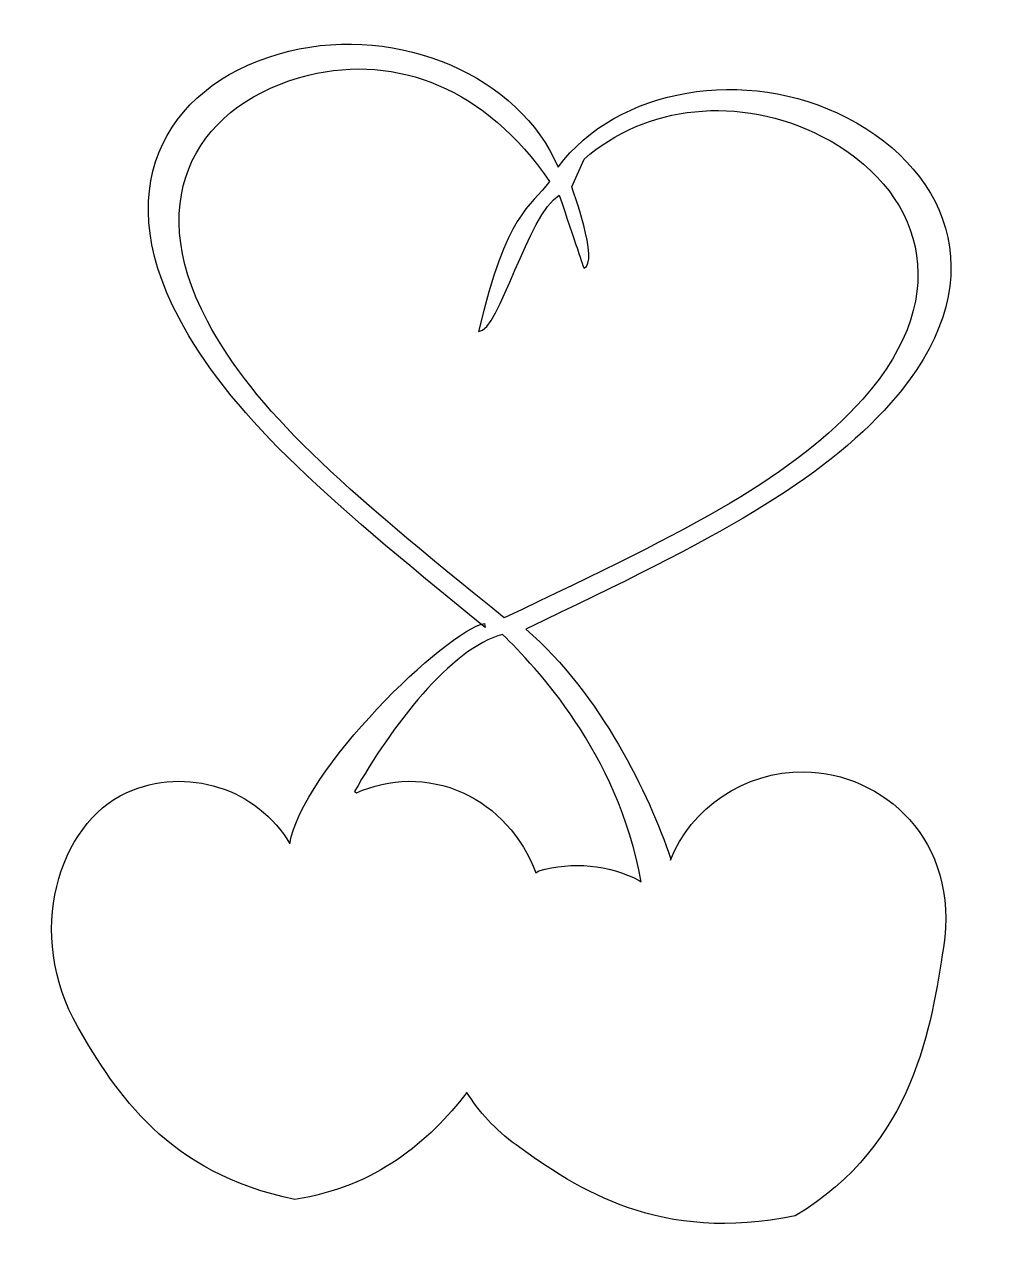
# Model space of a CAD drawing. Header units: centimetres. Extents: x -4.5 to 4.6, y -5.7 to 5.7.
import ezdxf

# ---------------------------------------------------------------- set-up
doc = ezdxf.new("R2010")
doc.units = ezdxf.units.CM
doc.header["$MEASUREMENT"] = 0
doc.layers.add('Camada 1', color=7, linetype='Continuous')

msp = doc.modelspace()

# ---------------------------------------------------------------- linework, layer by layer
at = {"layer": 'Camada 1'}
for points, knots in [([(-0.15769, 0.09648), (-0.51183, 0.03399), (-1.87648, -1.28689), (-1.98329, -1.97285), (-1.98329, -1.97285), (-1.98329, -1.97285), (-1.9834, -1.97304), (-1.9834, -1.97304), (-1.9834, -1.97304), (-2.28627, -1.45173), (-2.95133, -1.23715), (-3.51814, -1.49293), (-3.51814, -1.49293), (-4.15203, -1.78156), (-4.47371, -2.8205), (-3.97243, -3.69087), (-3.97243, -3.69087), (-3.61649, -4.30912), (-3.12944, -5.06649), (-1.9371, -5.31023), (-1.9371, -5.31023), (-1.17531, -5.19421), (-0.67721, -4.76455), (-0.32375, -4.30764), (-0.32375, -4.30764), (-0.32375, -4.30764), (-0.32505, -4.30158), (-0.32505, -4.30158), (-0.32505, -4.30158), (-0.21067, -4.48533), (-0.05637, -4.65557), (0.13985, -4.79804), (0.13985, -4.79804), (0.72619, -5.22383), (1.49452, -5.72477), (2.75753, -5.46384), (2.75753, -5.46384), (3.88177, -4.79561), (4.03589, -3.6611), (4.1481, -2.94493), (4.1481, -2.94493), (4.30656, -1.93647), (3.57499, -1.3029), (2.84177, -1.29509), (2.84177, -1.29509), (2.27675, -1.29033), (1.77433, -1.64048), (1.58643, -2.12638), (1.58643, -2.12638), (1.58643, -2.12638), (1.58714, -2.10683), (1.58714, -2.10683), (1.58714, -2.10683), (1.38373, -1.50496), (0.94256, -0.57603), (0.23075, 0.04447), (0.23075, 0.04447), (2.04127, 0.90328), (2.99139, 1.42205), (3.65496, 2.16675), (3.65496, 2.16675), (4.62802, 3.25808), (4.24387, 4.32612), (3.24012, 4.84616), (3.24012, 4.84616), (2.2959, 5.33282), (1.08498, 5.12579), (0.53298, 4.38067), (0.53298, 4.38067), (0.1709, 5.23475), (-0.95816, 5.72073), (-1.99167, 5.4698), (-1.99167, 5.4698), (-3.0881, 5.20019), (-3.71054, 4.25213), (-3.02262, 2.96274), (-3.02262, 2.96274), (-2.54917, 2.07506), (-1.7368, 1.34225), (-0.1502, 0.06055), (-0.1502, 0.06055), (-0.1502, 0.06055), (-0.15769, 0.09648), (-0.15769, 0.09648)], [0, 0, 0, 0, 0.04545455, 0.04545455, 0.04545455, 0.04545455, 0.09090909, 0.09090909, 0.09090909, 0.09090909, 0.13636364, 0.13636364, 0.13636364, 0.13636364, 0.18181818, 0.18181818, 0.18181818, 0.18181818, 0.22727273, 0.22727273, 0.22727273, 0.22727273, 0.27272727, 0.27272727, 0.27272727, 0.27272727, 0.31818182, 0.31818182, 0.31818182, 0.31818182, 0.36363636, 0.36363636, 0.36363636, 0.36363636, 0.40909091, 0.40909091, 0.40909091, 0.40909091, 0.45454545, 0.45454545, 0.45454545, 0.45454545, 0.5, 0.5, 0.5, 0.5, 0.54545455, 0.54545455, 0.54545455, 0.54545455, 0.59090909, 0.59090909, 0.59090909, 0.59090909, 0.63636364, 0.63636364, 0.63636364, 0.63636364, 0.68181818, 0.68181818, 0.68181818, 0.68181818, 0.72727273, 0.72727273, 0.72727273, 0.72727273, 0.77272727, 0.77272727, 0.77272727, 0.77272727, 0.81818182, 0.81818182, 0.81818182, 0.81818182, 0.86363636, 0.86363636, 0.86363636, 0.86363636, 0.90909091, 0.90909091, 0.90909091, 0.90909091, 1, 1, 1, 1]), ([(-0.15769, 0.09648), (-0.15769, 0.09648), (-0.15769, 0.09648), (-0.15769, 0.09648), (-0.15769, 0.09648), (-0.15769, 0.09648), (-0.15769, 0.09648), (-0.15769, 0.09648)], [0, 0, 0, 0, 0.33333333, 0.33333333, 0.33333333, 0.33333333, 1, 1, 1, 1])]:
    msp.add_open_spline(points, degree=3, knots=knots, dxfattribs=at)
at = {"layer": 'Camada 1', "color": 7}
for points, knots in [([(0.66146, 4.19443), (0.66146, 4.19443), (0.92385, 3.48043), (0.7755, 3.43097), (0.7755, 3.43097), (0.7755, 3.43097), (0.68753, 3.68695), (0.54439, 4.11635), (0.54439, 4.11635), (0.24763, 3.94326), (-0.01581, 2.83749), (-0.21364, 2.83749), (-0.21364, 2.83749), (0.04994, 3.96022), (0.27113, 3.99925), (0.45332, 4.24648), (0.45332, 4.24648), (-0.14525, 5.11828), (-0.97101, 5.44703), (-1.80799, 5.24377), (-1.80799, 5.24377), (-2.81747, 4.99553), (-3.39053, 4.1227), (-2.75717, 2.93564), (-2.75717, 2.93564), (-2.30746, 2.09244), (-1.52559, 1.40103), (0.0286, 0.14982), (0.0286, 0.14982), (1.83263, 1.00069), (2.7546, 1.48901), (3.39061, 2.20278), (3.39061, 2.20278), (4.28646, 3.2075), (3.93279, 4.1908), (3.00868, 4.66959), (3.00868, 4.66959), (2.23784, 5.06691), (1.34138, 4.9618), (0.77859, 4.45467), (0.77859, 4.45467), (0.77859, 4.45467), (0.66146, 4.19443), (0.66146, 4.19443)], [0, 0, 0, 0, 0.08333333, 0.08333333, 0.08333333, 0.08333333, 0.16666667, 0.16666667, 0.16666667, 0.16666667, 0.25, 0.25, 0.25, 0.25, 0.33333333, 0.33333333, 0.33333333, 0.33333333, 0.41666667, 0.41666667, 0.41666667, 0.41666667, 0.5, 0.5, 0.5, 0.5, 0.58333333, 0.58333333, 0.58333333, 0.58333333, 0.66666667, 0.66666667, 0.66666667, 0.66666667, 0.75, 0.75, 0.75, 0.75, 0.83333333, 0.83333333, 0.83333333, 0.83333333, 1, 1, 1, 1]), ([(0.32356, -2.24416), (0.19915, -1.90295), (-0.05305, -1.63144), (-0.35769, -1.4929), (-0.35769, -1.4929), (-0.68866, -1.34338), (-1.05325, -1.35458), (-1.35951, -1.49391), (-1.35951, -1.49391), (-1.35951, -1.49391), (-1.37668, -1.48028), (-1.37668, -1.48028), (-1.37668, -1.48028), (-1.03352, -0.87568), (-0.47815, -0.13593), (0.01304, -0.00592), (0.01304, -0.00592), (0.31676, -0.30966), (1.09275, -1.10495), (1.31225, -2.3296), (1.31225, -2.3296), (1.31225, -2.3296), (1.29376, -2.31579), (1.29376, -2.31579), (1.29376, -2.31579), (1.00822, -2.16553), (0.66807, -2.13696), (0.35142, -2.22454), (0.35142, -2.22454), (0.35142, -2.22454), (0.32356, -2.24416), (0.32356, -2.24416)], [0, 0, 0, 0, 0.11111111, 0.11111111, 0.11111111, 0.11111111, 0.22222222, 0.22222222, 0.22222222, 0.22222222, 0.33333333, 0.33333333, 0.33333333, 0.33333333, 0.44444444, 0.44444444, 0.44444444, 0.44444444, 0.55555556, 0.55555556, 0.55555556, 0.55555556, 0.66666667, 0.66666667, 0.66666667, 0.66666667, 0.77777778, 0.77777778, 0.77777778, 0.77777778, 1, 1, 1, 1])]:
    msp.add_open_spline(points, degree=3, knots=knots, dxfattribs=at)

doc.saveas('drawing.dxf')
